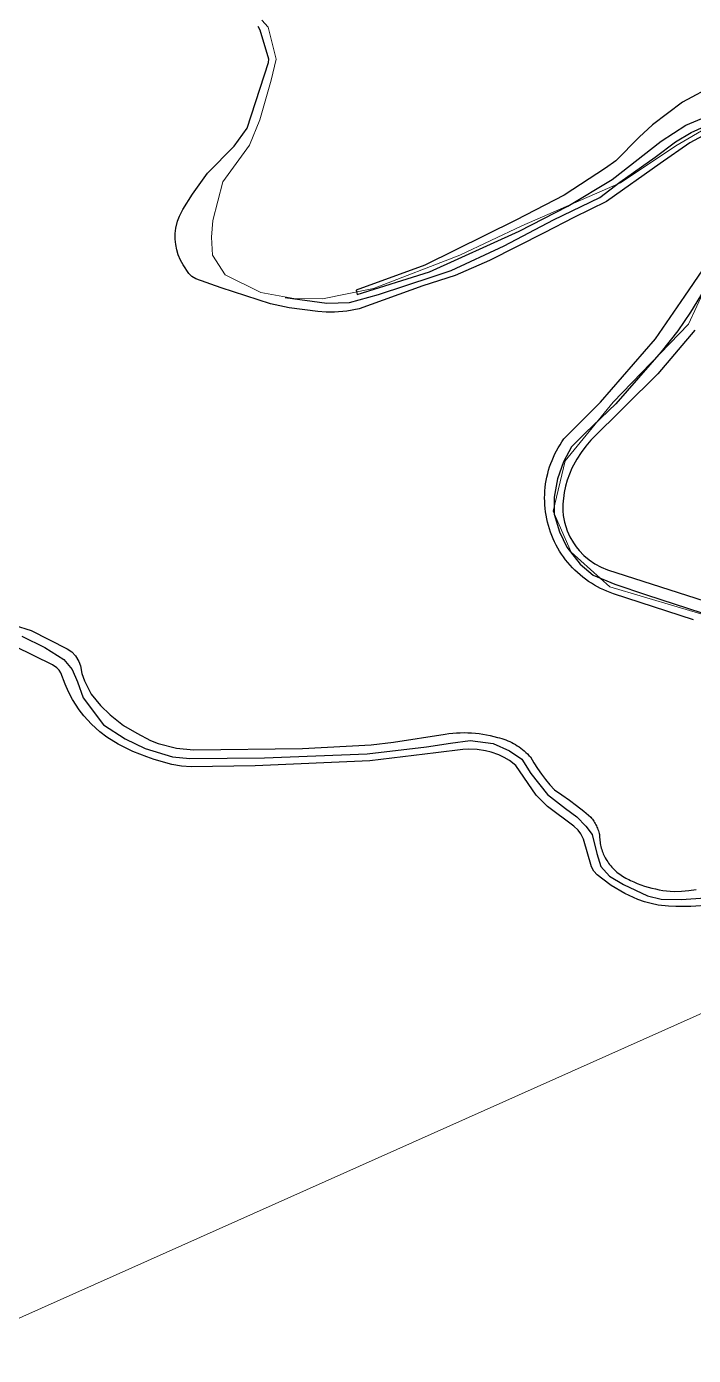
# Model space of a CAD drawing. Header units: millimetres. Extents: x 617751 to 636088, y 68402 to 77988.
# Drawn here: x 627223 to 627634, y 73541 to 74360 of the extents above; entities that cross this region are included whole.
import ezdxf

# ---------------------------------------------------------------- set-up
doc = ezdxf.new("R2010")
doc.units = ezdxf.units.MM
doc.header["$LTSCALE"] = 3
doc.header["$MEASUREMENT"] = 0
for name, color, linetype in [('ALINHAMENTO PREDIAL', 120, 'Continuous'), ('BAIRRO', 30, 'Continuous'), ('NOME LOGRADOURO', 252, 'Continuous')]:
    doc.layers.add(name, color=color, linetype=linetype)

msp = doc.modelspace()

# ---------------------------------------------------------------- linework, layer by layer
at = {"layer": 'ALINHAMENTO PREDIAL'}
for points in [[(627645.47, 74295.54), (627632.15, 74288.22), (627613.88, 74275.59), (627580.7, 74252.06), (627560.6, 74242.18), (627542.32, 74232.7), (627508.66, 74215.67), (627487.32, 74206.46), (627467.5, 74200.19), (627428.16, 74185.91), (627420.58, 74184.5), (627412.9, 74183.85), (627407.76, 74183.85), (627402.64, 74184.19), (627385, 74186.51), (627373.47, 74189.08), (627343.02, 74198.87), (627327.44, 74204.34), (627324.93, 74205.94), (627323.13, 74207.75), (627319.56, 74213.08), (627317.95, 74216.03), (627316.66, 74219.12), (627315.68, 74222.33), (627315.04, 74225.63), (627314.74, 74228.97), (627314.77, 74232.33), (627315.16, 74235.66), (627316.19, 74240.01), (627317.35, 74243.16), (627319.38, 74247.15), (627325.48, 74256.63), (627334.74, 74269.67), (627351.17, 74286.2), (627359.13, 74297.39), (627372.26, 74337.85), (627372.47, 74339.91), (627367.18, 74357.81), (627365.99, 74360.07)], [(627645.47, 74295.54), (627632.15, 74288.22), (627613.88, 74275.59), (627580.7, 74252.06), (627560.6, 74242.18), (627542.32, 74232.7), (627508.66, 74215.67), (627487.32, 74206.46), (627467.5, 74200.19), (627428.16, 74185.91), (627420.58, 74184.5), (627412.9, 74183.85), (627407.76, 74183.85), (627402.64, 74184.19), (627385, 74186.51), (627373.47, 74189.08), (627343.02, 74198.87), (627327.44, 74204.34), (627324.93, 74205.94), (627323.13, 74207.75), (627319.56, 74213.08), (627317.95, 74216.03), (627316.66, 74219.12), (627315.68, 74222.33), (627315.04, 74225.63), (627314.74, 74228.97), (627314.77, 74232.33), (627315.16, 74235.66), (627316.19, 74240.01), (627317.35, 74243.16), (627319.38, 74247.15), (627325.48, 74256.63), (627334.74, 74269.67), (627351.17, 74286.2), (627359.13, 74297.39), (627372.26, 74337.85), (627372.47, 74339.91), (627367.18, 74357.81), (627365.99, 74360.07)], [(627645.47, 74295.54), (627632.15, 74288.22), (627613.88, 74275.59), (627580.7, 74252.06), (627560.6, 74242.18), (627542.32, 74232.7), (627508.66, 74215.67), (627487.32, 74206.46), (627467.5, 74200.19), (627428.16, 74185.91), (627420.58, 74184.5), (627412.9, 74183.85), (627407.76, 74183.85), (627402.64, 74184.19), (627385, 74186.51), (627373.47, 74189.08), (627343.02, 74198.87), (627327.44, 74204.34), (627324.93, 74205.94), (627323.13, 74207.75), (627319.56, 74213.08), (627317.95, 74216.03), (627316.66, 74219.12), (627315.68, 74222.33), (627315.04, 74225.63), (627314.74, 74228.97), (627314.77, 74232.33), (627315.16, 74235.66), (627316.19, 74240.01), (627317.35, 74243.16), (627319.38, 74247.15), (627325.48, 74256.63), (627334.74, 74269.67), (627351.17, 74286.2), (627359.13, 74297.39), (627372.26, 74337.85), (627372.47, 74339.91), (627367.18, 74357.81), (627365.99, 74360.07)], [(627645.47, 74295.54), (627632.15, 74288.22), (627613.88, 74275.59), (627580.7, 74252.06), (627560.6, 74242.18), (627542.32, 74232.7), (627508.66, 74215.67), (627487.32, 74206.46), (627467.5, 74200.19), (627428.16, 74185.91), (627420.58, 74184.5), (627412.9, 74183.85), (627407.76, 74183.85), (627402.64, 74184.19), (627385, 74186.51), (627373.47, 74189.08), (627343.02, 74198.87), (627327.44, 74204.34), (627324.93, 74205.94), (627323.13, 74207.75), (627319.56, 74213.08), (627317.95, 74216.03), (627316.66, 74219.12), (627315.68, 74222.33), (627315.04, 74225.63), (627314.74, 74228.97), (627314.77, 74232.33), (627315.16, 74235.66), (627316.19, 74240.01), (627317.35, 74243.16), (627319.38, 74247.15), (627325.48, 74256.63), (627334.74, 74269.67), (627351.17, 74286.2), (627359.13, 74297.39), (627372.26, 74337.85), (627372.47, 74339.91), (627367.18, 74357.81), (627365.99, 74360.07)], [(627645.47, 74295.54), (627632.15, 74288.22), (627613.88, 74275.59), (627580.7, 74252.06), (627560.6, 74242.18), (627542.32, 74232.7), (627508.66, 74215.67), (627487.32, 74206.46), (627467.5, 74200.19), (627428.16, 74185.91), (627420.58, 74184.5), (627412.9, 74183.85), (627407.76, 74183.85), (627402.64, 74184.19), (627385, 74186.51), (627373.47, 74189.08), (627343.02, 74198.87), (627327.44, 74204.34), (627324.93, 74205.94), (627323.13, 74207.75), (627319.56, 74213.08), (627317.95, 74216.03), (627316.66, 74219.12), (627315.68, 74222.33), (627315.04, 74225.63), (627314.74, 74228.97), (627314.77, 74232.33), (627315.16, 74235.66), (627316.19, 74240.01), (627317.35, 74243.16), (627319.38, 74247.15), (627325.48, 74256.63), (627334.74, 74269.67), (627351.17, 74286.2), (627359.13, 74297.39), (627372.26, 74337.85), (627372.47, 74339.91), (627367.18, 74357.81), (627365.99, 74360.07)], [(627645.47, 74295.54), (627632.15, 74288.22), (627613.88, 74275.59), (627580.7, 74252.06), (627560.6, 74242.18), (627542.32, 74232.7), (627508.66, 74215.67), (627487.32, 74206.46), (627467.5, 74200.19), (627428.16, 74185.91), (627420.58, 74184.5), (627412.9, 74183.85), (627407.76, 74183.85), (627402.64, 74184.19), (627385, 74186.51), (627373.47, 74189.08), (627343.02, 74198.87), (627327.44, 74204.34), (627324.93, 74205.94), (627323.13, 74207.75), (627319.56, 74213.08), (627317.95, 74216.03), (627316.66, 74219.12), (627315.68, 74222.33), (627315.04, 74225.63), (627314.74, 74228.97), (627314.77, 74232.33), (627315.16, 74235.66), (627316.19, 74240.01), (627317.35, 74243.16), (627319.38, 74247.15), (627325.48, 74256.63), (627334.74, 74269.67), (627351.17, 74286.2), (627359.13, 74297.39), (627372.26, 74337.85), (627372.47, 74339.91), (627367.18, 74357.81), (627365.99, 74360.07)], [(627647.59, 74324.1), (627627.68, 74313.32), (627609.19, 74299.35), (627600.89, 74291.69), (627586.58, 74277.18), (627580.14, 74272.62), (627554.64, 74256.09), (627524.81, 74240.69), (627468.72, 74212.93), (627426.27, 74197.42), (627426.87, 74194.86), (627471.54, 74208.69), (627526.9, 74233.81), (627556.85, 74249.21), (627584.24, 74265.73), (627614.45, 74289.36), (627629.75, 74299.08), (627648.02, 74306.86)], [(627647.59, 74324.1), (627627.68, 74313.32), (627609.19, 74299.35), (627600.89, 74291.69), (627586.58, 74277.18), (627580.14, 74272.62), (627554.64, 74256.09), (627524.81, 74240.69), (627468.72, 74212.93), (627426.27, 74197.42), (627426.87, 74194.86), (627471.54, 74208.69), (627526.9, 74233.81), (627556.85, 74249.21), (627584.24, 74265.73), (627614.45, 74289.36), (627629.75, 74299.08), (627648.02, 74306.86)], [(627647.59, 74324.1), (627627.68, 74313.32), (627609.19, 74299.35), (627600.89, 74291.69), (627586.58, 74277.18), (627580.14, 74272.62), (627554.64, 74256.09), (627524.81, 74240.69), (627468.72, 74212.93), (627426.27, 74197.42), (627426.87, 74194.86), (627471.54, 74208.69), (627526.9, 74233.81), (627556.85, 74249.21), (627584.24, 74265.73), (627614.45, 74289.36), (627629.75, 74299.08), (627648.02, 74306.86)], [(627647.59, 74324.1), (627627.68, 74313.32), (627609.19, 74299.35), (627600.89, 74291.69), (627586.58, 74277.18), (627580.14, 74272.62), (627554.64, 74256.09), (627524.81, 74240.69), (627468.72, 74212.93), (627426.27, 74197.42), (627426.87, 74194.86), (627471.54, 74208.69), (627526.9, 74233.81), (627556.85, 74249.21), (627584.24, 74265.73), (627614.45, 74289.36), (627629.75, 74299.08), (627648.02, 74306.86)], [(627647.59, 74324.1), (627627.68, 74313.32), (627609.19, 74299.35), (627600.89, 74291.69), (627586.58, 74277.18), (627580.14, 74272.62), (627554.64, 74256.09), (627524.81, 74240.69), (627468.72, 74212.93), (627426.27, 74197.42), (627426.87, 74194.86), (627471.54, 74208.69), (627526.9, 74233.81), (627556.85, 74249.21), (627584.24, 74265.73), (627614.45, 74289.36), (627629.75, 74299.08), (627648.02, 74306.86)], [(627647.59, 74324.1), (627627.68, 74313.32), (627609.19, 74299.35), (627600.89, 74291.69), (627586.58, 74277.18), (627580.14, 74272.62), (627554.64, 74256.09), (627524.81, 74240.69), (627468.72, 74212.93), (627426.27, 74197.42), (627426.87, 74194.86), (627471.54, 74208.69), (627526.9, 74233.81), (627556.85, 74249.21), (627584.24, 74265.73), (627614.45, 74289.36), (627629.75, 74299.08), (627648.02, 74306.86)], [(627647.59, 74324.1), (627627.68, 74313.32), (627609.19, 74299.35), (627600.89, 74291.69), (627586.58, 74277.18), (627580.14, 74272.62), (627554.64, 74256.09), (627524.81, 74240.69), (627468.72, 74212.93), (627426.27, 74197.42), (627426.87, 74194.86), (627471.54, 74208.69), (627526.9, 74233.81), (627556.85, 74249.21), (627584.24, 74265.73), (627614.45, 74289.36), (627629.75, 74299.08), (627648.02, 74306.86)], [(627647.59, 74324.1), (627627.68, 74313.32), (627609.19, 74299.35), (627600.89, 74291.69), (627586.58, 74277.18), (627580.14, 74272.62), (627554.64, 74256.09), (627524.81, 74240.69), (627468.72, 74212.93), (627426.27, 74197.42), (627426.87, 74194.86), (627471.54, 74208.69), (627526.9, 74233.81), (627556.85, 74249.21), (627584.24, 74265.73), (627614.45, 74289.36), (627629.75, 74299.08), (627648.02, 74306.86)], [(627634.36, 73994.1), (627585.03, 74010.23), (627582.99, 74010.95), (627580.98, 74011.73), (627579, 74012.59), (627577.04, 74013.52), (627575.13, 74014.51), (627573.24, 74015.57), (627571.4, 74016.69), (627569.6, 74017.88), (627567.83, 74019.13), (627566.12, 74020.44), (627564.45, 74021.81), (627562.82, 74023.24), (627561.25, 74024.72), (627559.74, 74026.26), (627558.27, 74027.85), (627556.86, 74029.48), (627555.51, 74031.17), (627554.22, 74032.9), (627552.99, 74034.68), (627551.83, 74036.5), (627550.73, 74038.35), (627549.69, 74040.25), (627548.72, 74042.18), (627547.81, 74044.14), (627546.98, 74046.13), (627546.22, 74048.15), (627545.52, 74050.2), (627544.9, 74052.27), (627544.35, 74054.36), (627543.87, 74056.46), (627543.47, 74058.59), (627543.14, 74060.72), (627542.89, 74062.87), (627542.71, 74065.02), (627542.61, 74067.18), (627542.58, 74069.34), (627542.62, 74071.5), (627542.74, 74073.65), (627542.94, 74075.8), (627543.21, 74077.95), (627543.56, 74080.08), (627543.98, 74082.2), (627544.47, 74084.3), (627545.04, 74086.38), (627545.67, 74088.45), (627546.38, 74090.49), (627547.16, 74092.5), (627548.01, 74094.49), (627548.93, 74096.44), (627549.92, 74098.37), (627550.97, 74100.25), (627552.09, 74102.1), (627553.27, 74103.91), (627554.51, 74105.68), (627577.02, 74128.38), (627611, 74167.34), (627629.01, 74193.82), (627648.63, 74222.32)], [(627634.36, 73994.1), (627585.03, 74010.23), (627582.99, 74010.95), (627580.98, 74011.73), (627579, 74012.59), (627577.04, 74013.52), (627575.13, 74014.51), (627573.24, 74015.57), (627571.4, 74016.69), (627569.6, 74017.88), (627567.83, 74019.13), (627566.12, 74020.44), (627564.45, 74021.81), (627562.82, 74023.24), (627561.25, 74024.72), (627559.74, 74026.26), (627558.27, 74027.85), (627556.86, 74029.48), (627555.51, 74031.17), (627554.22, 74032.9), (627552.99, 74034.68), (627551.83, 74036.5), (627550.73, 74038.35), (627549.69, 74040.25), (627548.72, 74042.18), (627547.81, 74044.14), (627546.98, 74046.13), (627546.22, 74048.15), (627545.52, 74050.2), (627544.9, 74052.27), (627544.35, 74054.36), (627543.87, 74056.46), (627543.47, 74058.59), (627543.14, 74060.72), (627542.89, 74062.87), (627542.71, 74065.02), (627542.61, 74067.18), (627542.58, 74069.34), (627542.62, 74071.5), (627542.74, 74073.65), (627542.94, 74075.8), (627543.21, 74077.95), (627543.56, 74080.08), (627543.98, 74082.2), (627544.47, 74084.3), (627545.04, 74086.38), (627545.67, 74088.45), (627546.38, 74090.49), (627547.16, 74092.5), (627548.01, 74094.49), (627548.93, 74096.44), (627549.92, 74098.37), (627550.97, 74100.25), (627552.09, 74102.1), (627553.27, 74103.91), (627554.51, 74105.68), (627577.02, 74128.38), (627611, 74167.34), (627629.01, 74193.82), (627648.63, 74222.32)], [(627634.36, 73994.1), (627585.03, 74010.23), (627582.99, 74010.95), (627580.98, 74011.73), (627579, 74012.59), (627577.04, 74013.52), (627575.13, 74014.51), (627573.24, 74015.57), (627571.4, 74016.69), (627569.6, 74017.88), (627567.83, 74019.13), (627566.12, 74020.44), (627564.45, 74021.81), (627562.82, 74023.24), (627561.25, 74024.72), (627559.74, 74026.26), (627558.27, 74027.85), (627556.86, 74029.48), (627555.51, 74031.17), (627554.22, 74032.9), (627552.99, 74034.68), (627551.83, 74036.5), (627550.73, 74038.35), (627549.69, 74040.25), (627548.72, 74042.18), (627547.81, 74044.14), (627546.98, 74046.13), (627546.22, 74048.15), (627545.52, 74050.2), (627544.9, 74052.27), (627544.35, 74054.36), (627543.87, 74056.46), (627543.47, 74058.59), (627543.14, 74060.72), (627542.89, 74062.87), (627542.71, 74065.02), (627542.61, 74067.18), (627542.58, 74069.34), (627542.62, 74071.5), (627542.74, 74073.65), (627542.94, 74075.8), (627543.21, 74077.95), (627543.56, 74080.08), (627543.98, 74082.2), (627544.47, 74084.3), (627545.04, 74086.38), (627545.67, 74088.45), (627546.38, 74090.49), (627547.16, 74092.5), (627548.01, 74094.49), (627548.93, 74096.44), (627549.92, 74098.37), (627550.97, 74100.25), (627552.09, 74102.1), (627553.27, 74103.91), (627554.51, 74105.68), (627577.02, 74128.38), (627611, 74167.34), (627629.01, 74193.82), (627648.63, 74222.32)], [(627634.36, 73994.1), (627585.03, 74010.23), (627582.99, 74010.95), (627580.98, 74011.73), (627579, 74012.59), (627577.04, 74013.52), (627575.13, 74014.51), (627573.24, 74015.57), (627571.4, 74016.69), (627569.6, 74017.88), (627567.83, 74019.13), (627566.12, 74020.44), (627564.45, 74021.81), (627562.82, 74023.24), (627561.25, 74024.72), (627559.74, 74026.26), (627558.27, 74027.85), (627556.86, 74029.48), (627555.51, 74031.17), (627554.22, 74032.9), (627552.99, 74034.68), (627551.83, 74036.5), (627550.73, 74038.35), (627549.69, 74040.25), (627548.72, 74042.18), (627547.81, 74044.14), (627546.98, 74046.13), (627546.22, 74048.15), (627545.52, 74050.2), (627544.9, 74052.27), (627544.35, 74054.36), (627543.87, 74056.46), (627543.47, 74058.59), (627543.14, 74060.72), (627542.89, 74062.87), (627542.71, 74065.02), (627542.61, 74067.18), (627542.58, 74069.34), (627542.62, 74071.5), (627542.74, 74073.65), (627542.94, 74075.8), (627543.21, 74077.95), (627543.56, 74080.08), (627543.98, 74082.2), (627544.47, 74084.3), (627545.04, 74086.38), (627545.67, 74088.45), (627546.38, 74090.49), (627547.16, 74092.5), (627548.01, 74094.49), (627548.93, 74096.44), (627549.92, 74098.37), (627550.97, 74100.25), (627552.09, 74102.1), (627553.27, 74103.91), (627554.51, 74105.68), (627577.02, 74128.38), (627611, 74167.34), (627629.01, 74193.82), (627648.63, 74222.32)], [(627634.36, 73994.1), (627585.03, 74010.23), (627582.99, 74010.95), (627580.98, 74011.73), (627579, 74012.59), (627577.04, 74013.52), (627575.13, 74014.51), (627573.24, 74015.57), (627571.4, 74016.69), (627569.6, 74017.88), (627567.83, 74019.13), (627566.12, 74020.44), (627564.45, 74021.81), (627562.82, 74023.24), (627561.25, 74024.72), (627559.74, 74026.26), (627558.27, 74027.85), (627556.86, 74029.48), (627555.51, 74031.17), (627554.22, 74032.9), (627552.99, 74034.68), (627551.83, 74036.5), (627550.73, 74038.35), (627549.69, 74040.25), (627548.72, 74042.18), (627547.81, 74044.14), (627546.98, 74046.13), (627546.22, 74048.15), (627545.52, 74050.2), (627544.9, 74052.27), (627544.35, 74054.36), (627543.87, 74056.46), (627543.47, 74058.59), (627543.14, 74060.72), (627542.89, 74062.87), (627542.71, 74065.02), (627542.61, 74067.18), (627542.58, 74069.34), (627542.62, 74071.5), (627542.74, 74073.65), (627542.94, 74075.8), (627543.21, 74077.95), (627543.56, 74080.08), (627543.98, 74082.2), (627544.47, 74084.3), (627545.04, 74086.38), (627545.67, 74088.45), (627546.38, 74090.49), (627547.16, 74092.5), (627548.01, 74094.49), (627548.93, 74096.44), (627549.92, 74098.37), (627550.97, 74100.25), (627552.09, 74102.1), (627553.27, 74103.91), (627554.51, 74105.68), (627577.02, 74128.38), (627611, 74167.34), (627629.01, 74193.82), (627648.63, 74222.32)], [(627634.36, 73994.1), (627585.03, 74010.23), (627582.99, 74010.95), (627580.98, 74011.73), (627579, 74012.59), (627577.04, 74013.52), (627575.13, 74014.51), (627573.24, 74015.57), (627571.4, 74016.69), (627569.6, 74017.88), (627567.83, 74019.13), (627566.12, 74020.44), (627564.45, 74021.81), (627562.82, 74023.24), (627561.25, 74024.72), (627559.74, 74026.26), (627558.27, 74027.85), (627556.86, 74029.48), (627555.51, 74031.17), (627554.22, 74032.9), (627552.99, 74034.68), (627551.83, 74036.5), (627550.73, 74038.35), (627549.69, 74040.25), (627548.72, 74042.18), (627547.81, 74044.14), (627546.98, 74046.13), (627546.22, 74048.15), (627545.52, 74050.2), (627544.9, 74052.27), (627544.35, 74054.36), (627543.87, 74056.46), (627543.47, 74058.59), (627543.14, 74060.72), (627542.89, 74062.87), (627542.71, 74065.02), (627542.61, 74067.18), (627542.58, 74069.34), (627542.62, 74071.5), (627542.74, 74073.65), (627542.94, 74075.8), (627543.21, 74077.95), (627543.56, 74080.08), (627543.98, 74082.2), (627544.47, 74084.3), (627545.04, 74086.38), (627545.67, 74088.45), (627546.38, 74090.49), (627547.16, 74092.5), (627548.01, 74094.49), (627548.93, 74096.44), (627549.92, 74098.37), (627550.97, 74100.25), (627552.09, 74102.1), (627553.27, 74103.91), (627554.51, 74105.68), (627577.02, 74128.38), (627611, 74167.34), (627629.01, 74193.82), (627648.63, 74222.32)], [(627635.23, 74172.76), (627612.33, 74145.88), (627571.09, 74104.9), (627567.94, 74101.21), (627565.04, 74097.31), (627562.41, 74093.23), (627559.41, 74087.64), (627557.85, 74084.04), (627556.54, 74080.34), (627555.46, 74076.57), (627554.64, 74072.73), (627553.8, 74065.5), (627553.83, 74061.31), (627554.1, 74058.53), (627554.85, 74054.4), (627555.58, 74051.71), (627556.5, 74049.07), (627558.22, 74045.24), (627560.36, 74041.54), (627562.01, 74039.19), (627563.81, 74036.95), (627566.8, 74033.84), (627570.09, 74031.05), (627573.64, 74028.61), (627577.43, 74026.55), (627581.41, 74024.89), (627690.32, 73989.94)], [(627635.23, 74172.76), (627612.33, 74145.88), (627571.09, 74104.9), (627567.94, 74101.21), (627565.04, 74097.31), (627562.41, 74093.23), (627559.41, 74087.64), (627557.85, 74084.04), (627556.54, 74080.34), (627555.46, 74076.57), (627554.64, 74072.73), (627553.8, 74065.5), (627553.83, 74061.31), (627554.1, 74058.53), (627554.85, 74054.4), (627555.58, 74051.71), (627556.5, 74049.07), (627558.22, 74045.24), (627560.36, 74041.54), (627562.01, 74039.19), (627563.81, 74036.95), (627566.8, 74033.84), (627570.09, 74031.05), (627573.64, 74028.61), (627577.43, 74026.55), (627581.41, 74024.89), (627690.32, 73989.94)], [(627635.23, 74172.76), (627612.33, 74145.88), (627571.09, 74104.9), (627567.94, 74101.21), (627565.04, 74097.31), (627562.41, 74093.23), (627559.41, 74087.64), (627557.85, 74084.04), (627556.54, 74080.34), (627555.46, 74076.57), (627554.64, 74072.73), (627553.8, 74065.5), (627553.83, 74061.31), (627554.1, 74058.53), (627554.85, 74054.4), (627555.58, 74051.71), (627556.5, 74049.07), (627558.22, 74045.24), (627560.36, 74041.54), (627562.01, 74039.19), (627563.81, 74036.95), (627566.8, 74033.84), (627570.09, 74031.05), (627573.64, 74028.61), (627577.43, 74026.55), (627581.41, 74024.89), (627690.32, 73989.94)], [(627635.23, 74172.76), (627612.33, 74145.88), (627571.09, 74104.9), (627567.94, 74101.21), (627565.04, 74097.31), (627562.41, 74093.23), (627559.41, 74087.64), (627557.85, 74084.04), (627556.54, 74080.34), (627555.46, 74076.57), (627554.64, 74072.73), (627553.8, 74065.5), (627553.83, 74061.31), (627554.1, 74058.53), (627554.85, 74054.4), (627555.58, 74051.71), (627556.5, 74049.07), (627558.22, 74045.24), (627560.36, 74041.54), (627562.01, 74039.19), (627563.81, 74036.95), (627566.8, 74033.84), (627570.09, 74031.05), (627573.64, 74028.61), (627577.43, 74026.55), (627581.41, 74024.89), (627690.32, 73989.94)], [(627635.23, 74172.76), (627612.33, 74145.88), (627571.09, 74104.9), (627567.94, 74101.21), (627565.04, 74097.31), (627562.41, 74093.23), (627559.41, 74087.64), (627557.85, 74084.04), (627556.54, 74080.34), (627555.46, 74076.57), (627554.64, 74072.73), (627553.8, 74065.5), (627553.83, 74061.31), (627554.1, 74058.53), (627554.85, 74054.4), (627555.58, 74051.71), (627556.5, 74049.07), (627558.22, 74045.24), (627560.36, 74041.54), (627562.01, 74039.19), (627563.81, 74036.95), (627566.8, 74033.84), (627570.09, 74031.05), (627573.64, 74028.61), (627577.43, 74026.55), (627581.41, 74024.89), (627690.32, 73989.94)], [(627635.23, 74172.76), (627612.33, 74145.88), (627571.09, 74104.9), (627567.94, 74101.21), (627565.04, 74097.31), (627562.41, 74093.23), (627559.41, 74087.64), (627557.85, 74084.04), (627556.54, 74080.34), (627555.46, 74076.57), (627554.64, 74072.73), (627553.8, 74065.5), (627553.83, 74061.31), (627554.1, 74058.53), (627554.85, 74054.4), (627555.58, 74051.71), (627556.5, 74049.07), (627558.22, 74045.24), (627560.36, 74041.54), (627562.01, 74039.19), (627563.81, 74036.95), (627566.8, 74033.84), (627570.09, 74031.05), (627573.64, 74028.61), (627577.43, 74026.55), (627581.41, 74024.89), (627690.32, 73989.94)], [(627635.23, 74172.76), (627612.33, 74145.88), (627571.09, 74104.9), (627567.94, 74101.21), (627565.04, 74097.31), (627562.41, 74093.23), (627559.41, 74087.64), (627557.85, 74084.04), (627556.54, 74080.34), (627555.46, 74076.57), (627554.64, 74072.73), (627553.8, 74065.5), (627553.83, 74061.31), (627554.1, 74058.53), (627554.85, 74054.4), (627555.58, 74051.71), (627556.5, 74049.07), (627558.22, 74045.24), (627560.36, 74041.54), (627562.01, 74039.19), (627563.81, 74036.95), (627566.8, 74033.84), (627570.09, 74031.05), (627573.64, 74028.61), (627577.43, 74026.55), (627581.41, 74024.89), (627690.32, 73989.94)], [(627635.23, 74172.76), (627612.33, 74145.88), (627571.09, 74104.9), (627567.94, 74101.21), (627565.04, 74097.31), (627562.41, 74093.23), (627559.41, 74087.64), (627557.85, 74084.04), (627556.54, 74080.34), (627555.46, 74076.57), (627554.64, 74072.73), (627553.8, 74065.5), (627553.83, 74061.31), (627554.1, 74058.53), (627554.85, 74054.4), (627555.58, 74051.71), (627556.5, 74049.07), (627558.22, 74045.24), (627560.36, 74041.54), (627562.01, 74039.19), (627563.81, 74036.95), (627566.8, 74033.84), (627570.09, 74031.05), (627573.64, 74028.61), (627577.43, 74026.55), (627581.41, 74024.89), (627690.32, 73989.94)], [(627215.39, 73990.88), (627225.82, 73987.58), (627248.16, 73976.3), (627250.96, 73974.38), (627253.3, 73971.92), (627255.33, 73968.52), (627256.24, 73965.84), (627257.24, 73961.15), (627258.83, 73956.48), (627262.93, 73948.41), (627268.66, 73941.38), (627274.54, 73935.5), (627282.79, 73929.06), (627291.08, 73924.27), (627299.52, 73919.75), (627304.16, 73917.92), (627315.53, 73915.04), (627325.94, 73914.08), (627393.22, 73914.9), (627435.51, 73917.16), (627449.42, 73918.64), (627481.3, 73923.61), (627483.6, 73923.96), (627485.92, 73924.23), (627488.23, 73924.43), (627490.56, 73924.55), (627492.89, 73924.6), (627495.22, 73924.57), (627497.54, 73924.47), (627499.86, 73924.28), (627502.18, 73924.03), (627504.48, 73923.69), (627506.77, 73923.29), (627509.05, 73922.8), (627511.31, 73922.25), (627513.55, 73921.61), (627514.84, 73921.29), (627516.12, 73920.93), (627517.38, 73920.52), (627518.63, 73920.07), (627519.87, 73919.58), (627521.08, 73919.04), (627522.28, 73918.46), (627523.46, 73917.84), (627524.61, 73917.18), (627525.74, 73916.49), (627526.85, 73915.75), (627527.93, 73914.97), (627528.98, 73914.16), (627530.01, 73913.31), (627531, 73912.43), (627531.96, 73911.52), (627532.89, 73910.57), (627533.79, 73909.59), (627535.97, 73906), (627538.26, 73902.49), (627540.67, 73899.06), (627543.2, 73895.71), (627545.84, 73892.45), (627548.58, 73889.28), (627553.26, 73886.21), (627557.85, 73882.99), (627562.33, 73879.64), (627566.72, 73876.16), (627570.99, 73872.55), (627571.52, 73871.92), (627572.02, 73871.28), (627572.5, 73870.62), (627572.95, 73869.94), (627573.39, 73869.25), (627573.79, 73868.54), (627574.18, 73867.82), (627574.54, 73867.09), (627574.88, 73866.35), (627575.19, 73865.59), (627575.47, 73864.83), (627575.73, 73864.05), (627575.96, 73863.27), (627576.17, 73862.48), (627576.34, 73861.69), (627576.49, 73860.88), (627576.51, 73859.94), (627576.56, 73858.99), (627576.64, 73858.05), (627576.75, 73857.11), (627576.89, 73856.18), (627577.06, 73855.25), (627577.27, 73854.32), (627577.5, 73853.41), (627577.77, 73852.5), (627578.06, 73851.6), (627578.39, 73850.71), (627578.74, 73849.84), (627579.13, 73848.97), (627579.54, 73848.12), (627579.98, 73847.29), (627580.45, 73846.46), (627580.95, 73845.66), (627581.47, 73844.87), (627582.02, 73844.1), (627582.68, 73843.24), (627583.37, 73842.4), (627584.08, 73841.59), (627584.83, 73840.79), (627585.59, 73840.03), (627586.39, 73839.29), (627587.2, 73838.58), (627588.04, 73837.89), (627588.91, 73837.23), (627589.79, 73836.61), (627590.7, 73836.01), (627591.62, 73835.44), (627592.57, 73834.91), (627593.53, 73834.4), (627594.5, 73833.93), (627595.5, 73833.49), (627597.61, 73832.51), (627599.75, 73831.6), (627601.93, 73830.77), (627604.13, 73830.01), (627606.35, 73829.32), (627608.6, 73828.71), (627610.87, 73828.18), (627613.15, 73827.72), (627615.45, 73827.34), (627617.76, 73827.04), (627620.08, 73826.82), (627622.41, 73826.68), (627626.99, 73826.89), (627631.57, 73827.25), (627636.13, 73827.77)], [(627215.39, 73990.88), (627225.82, 73987.58), (627248.16, 73976.3), (627250.96, 73974.38), (627253.3, 73971.92), (627255.33, 73968.52), (627256.24, 73965.84), (627257.24, 73961.15), (627258.83, 73956.48), (627262.93, 73948.41), (627268.66, 73941.38), (627274.54, 73935.5), (627282.79, 73929.06), (627291.08, 73924.27), (627299.52, 73919.75), (627304.16, 73917.92), (627315.53, 73915.04), (627325.94, 73914.08), (627393.22, 73914.9), (627435.51, 73917.16), (627449.42, 73918.64), (627481.3, 73923.61), (627483.6, 73923.96), (627485.92, 73924.23), (627488.23, 73924.43), (627490.56, 73924.55), (627492.89, 73924.6), (627495.22, 73924.57), (627497.54, 73924.47), (627499.86, 73924.28), (627502.18, 73924.03), (627504.48, 73923.69), (627506.77, 73923.29), (627509.05, 73922.8), (627511.31, 73922.25), (627513.55, 73921.61), (627514.84, 73921.29), (627516.12, 73920.93), (627517.38, 73920.52), (627518.63, 73920.07), (627519.87, 73919.58), (627521.08, 73919.04), (627522.28, 73918.46), (627523.46, 73917.84), (627524.61, 73917.18), (627525.74, 73916.49), (627526.85, 73915.75), (627527.93, 73914.97), (627528.98, 73914.16), (627530.01, 73913.31), (627531, 73912.43), (627531.96, 73911.52), (627532.89, 73910.57), (627533.79, 73909.59), (627535.97, 73906), (627538.26, 73902.49), (627540.67, 73899.06), (627543.2, 73895.71), (627545.84, 73892.45), (627548.58, 73889.28), (627553.26, 73886.21), (627557.85, 73882.99), (627562.33, 73879.64), (627566.72, 73876.16), (627570.99, 73872.55), (627571.52, 73871.92), (627572.02, 73871.28), (627572.5, 73870.62), (627572.95, 73869.94), (627573.39, 73869.25), (627573.79, 73868.54), (627574.18, 73867.82), (627574.54, 73867.09), (627574.88, 73866.35), (627575.19, 73865.59), (627575.47, 73864.83), (627575.73, 73864.05), (627575.96, 73863.27), (627576.17, 73862.48), (627576.34, 73861.69), (627576.49, 73860.88), (627576.51, 73859.94), (627576.56, 73858.99), (627576.64, 73858.05), (627576.75, 73857.11), (627576.89, 73856.18), (627577.06, 73855.25), (627577.27, 73854.32), (627577.5, 73853.41), (627577.77, 73852.5), (627578.06, 73851.6), (627578.39, 73850.71), (627578.74, 73849.84), (627579.13, 73848.97), (627579.54, 73848.12), (627579.98, 73847.29), (627580.45, 73846.46), (627580.95, 73845.66), (627581.47, 73844.87), (627582.02, 73844.1), (627582.68, 73843.24), (627583.37, 73842.4), (627584.08, 73841.59), (627584.83, 73840.79), (627585.59, 73840.03), (627586.39, 73839.29), (627587.2, 73838.58), (627588.04, 73837.89), (627588.91, 73837.23), (627589.79, 73836.61), (627590.7, 73836.01), (627591.62, 73835.44), (627592.57, 73834.91), (627593.53, 73834.4), (627594.5, 73833.93), (627595.5, 73833.49), (627597.61, 73832.51), (627599.75, 73831.6), (627601.93, 73830.77), (627604.13, 73830.01), (627606.35, 73829.32), (627608.6, 73828.71), (627610.87, 73828.18), (627613.15, 73827.72), (627615.45, 73827.34), (627617.76, 73827.04), (627620.08, 73826.82), (627622.41, 73826.68), (627626.99, 73826.89), (627631.57, 73827.25), (627636.13, 73827.77)], [(627215.39, 73990.88), (627225.82, 73987.58), (627248.16, 73976.3), (627250.96, 73974.38), (627253.3, 73971.92), (627255.33, 73968.52), (627256.24, 73965.84), (627257.24, 73961.15), (627258.83, 73956.48), (627262.93, 73948.41), (627268.66, 73941.38), (627274.54, 73935.5), (627282.79, 73929.06), (627291.08, 73924.27), (627299.52, 73919.75), (627304.16, 73917.92), (627315.53, 73915.04), (627325.94, 73914.08), (627393.22, 73914.9), (627435.51, 73917.16), (627449.42, 73918.64), (627481.3, 73923.61), (627483.6, 73923.96), (627485.92, 73924.23), (627488.23, 73924.43), (627490.56, 73924.55), (627492.89, 73924.6), (627495.22, 73924.57), (627497.54, 73924.47), (627499.86, 73924.28), (627502.18, 73924.03), (627504.48, 73923.69), (627506.77, 73923.29), (627509.05, 73922.8), (627511.31, 73922.25), (627513.55, 73921.61), (627514.84, 73921.29), (627516.12, 73920.93), (627517.38, 73920.52), (627518.63, 73920.07), (627519.87, 73919.58), (627521.08, 73919.04), (627522.28, 73918.46), (627523.46, 73917.84), (627524.61, 73917.18), (627525.74, 73916.49), (627526.85, 73915.75), (627527.93, 73914.97), (627528.98, 73914.16), (627530.01, 73913.31), (627531, 73912.43), (627531.96, 73911.52), (627532.89, 73910.57), (627533.79, 73909.59), (627535.97, 73906), (627538.26, 73902.49), (627540.67, 73899.06), (627543.2, 73895.71), (627545.84, 73892.45), (627548.58, 73889.28), (627553.26, 73886.21), (627557.85, 73882.99), (627562.33, 73879.64), (627566.72, 73876.16), (627570.99, 73872.55), (627571.52, 73871.92), (627572.02, 73871.28), (627572.5, 73870.62), (627572.95, 73869.94), (627573.39, 73869.25), (627573.79, 73868.54), (627574.18, 73867.82), (627574.54, 73867.09), (627574.88, 73866.35), (627575.19, 73865.59), (627575.47, 73864.83), (627575.73, 73864.05), (627575.96, 73863.27), (627576.17, 73862.48), (627576.34, 73861.69), (627576.49, 73860.88), (627576.51, 73859.94), (627576.56, 73858.99), (627576.64, 73858.05), (627576.75, 73857.11), (627576.89, 73856.18), (627577.06, 73855.25), (627577.27, 73854.32), (627577.5, 73853.41), (627577.77, 73852.5), (627578.06, 73851.6), (627578.39, 73850.71), (627578.74, 73849.84), (627579.13, 73848.97), (627579.54, 73848.12), (627579.98, 73847.29), (627580.45, 73846.46), (627580.95, 73845.66), (627581.47, 73844.87), (627582.02, 73844.1), (627582.68, 73843.24), (627583.37, 73842.4), (627584.08, 73841.59), (627584.83, 73840.79), (627585.59, 73840.03), (627586.39, 73839.29), (627587.2, 73838.58), (627588.04, 73837.89), (627588.91, 73837.23), (627589.79, 73836.61), (627590.7, 73836.01), (627591.62, 73835.44), (627592.57, 73834.91), (627593.53, 73834.4), (627594.5, 73833.93), (627595.5, 73833.49), (627597.61, 73832.51), (627599.75, 73831.6), (627601.93, 73830.77), (627604.13, 73830.01), (627606.35, 73829.32), (627608.6, 73828.71), (627610.87, 73828.18), (627613.15, 73827.72), (627615.45, 73827.34), (627617.76, 73827.04), (627620.08, 73826.82), (627622.41, 73826.68), (627626.99, 73826.89), (627631.57, 73827.25), (627636.13, 73827.77)], [(627215.39, 73990.88), (627225.82, 73987.58), (627248.16, 73976.3), (627250.96, 73974.38), (627253.3, 73971.92), (627255.33, 73968.52), (627256.24, 73965.84), (627257.24, 73961.15), (627258.83, 73956.48), (627262.93, 73948.41), (627268.66, 73941.38), (627274.54, 73935.5), (627282.79, 73929.06), (627291.08, 73924.27), (627299.52, 73919.75), (627304.16, 73917.92), (627315.53, 73915.04), (627325.94, 73914.08), (627393.22, 73914.9), (627435.51, 73917.16), (627449.42, 73918.64), (627481.3, 73923.61), (627483.6, 73923.96), (627485.92, 73924.23), (627488.23, 73924.43), (627490.56, 73924.55), (627492.89, 73924.6), (627495.22, 73924.57), (627497.54, 73924.47), (627499.86, 73924.28), (627502.18, 73924.03), (627504.48, 73923.69), (627506.77, 73923.29), (627509.05, 73922.8), (627511.31, 73922.25), (627513.55, 73921.61), (627514.84, 73921.29), (627516.12, 73920.93), (627517.38, 73920.52), (627518.63, 73920.07), (627519.87, 73919.58), (627521.08, 73919.04), (627522.28, 73918.46), (627523.46, 73917.84), (627524.61, 73917.18), (627525.74, 73916.49), (627526.85, 73915.75), (627527.93, 73914.97), (627528.98, 73914.16), (627530.01, 73913.31), (627531, 73912.43), (627531.96, 73911.52), (627532.89, 73910.57), (627533.79, 73909.59), (627535.97, 73906), (627538.26, 73902.49), (627540.67, 73899.06), (627543.2, 73895.71), (627545.84, 73892.45), (627548.58, 73889.28), (627553.26, 73886.21), (627557.85, 73882.99), (627562.33, 73879.64), (627566.72, 73876.16), (627570.99, 73872.55), (627571.52, 73871.92), (627572.02, 73871.28), (627572.5, 73870.62), (627572.95, 73869.94), (627573.39, 73869.25), (627573.79, 73868.54), (627574.18, 73867.82), (627574.54, 73867.09), (627574.88, 73866.35), (627575.19, 73865.59), (627575.47, 73864.83), (627575.73, 73864.05), (627575.96, 73863.27), (627576.17, 73862.48), (627576.34, 73861.69), (627576.49, 73860.88), (627576.51, 73859.94), (627576.56, 73858.99), (627576.64, 73858.05), (627576.75, 73857.11), (627576.89, 73856.18), (627577.06, 73855.25), (627577.27, 73854.32), (627577.5, 73853.41), (627577.77, 73852.5), (627578.06, 73851.6), (627578.39, 73850.71), (627578.74, 73849.84), (627579.13, 73848.97), (627579.54, 73848.12), (627579.98, 73847.29), (627580.45, 73846.46), (627580.95, 73845.66), (627581.47, 73844.87), (627582.02, 73844.1), (627582.68, 73843.24), (627583.37, 73842.4), (627584.08, 73841.59), (627584.83, 73840.79), (627585.59, 73840.03), (627586.39, 73839.29), (627587.2, 73838.58), (627588.04, 73837.89), (627588.91, 73837.23), (627589.79, 73836.61), (627590.7, 73836.01), (627591.62, 73835.44), (627592.57, 73834.91), (627593.53, 73834.4), (627594.5, 73833.93), (627595.5, 73833.49), (627597.61, 73832.51), (627599.75, 73831.6), (627601.93, 73830.77), (627604.13, 73830.01), (627606.35, 73829.32), (627608.6, 73828.71), (627610.87, 73828.18), (627613.15, 73827.72), (627615.45, 73827.34), (627617.76, 73827.04), (627620.08, 73826.82), (627622.41, 73826.68), (627626.99, 73826.89), (627631.57, 73827.25), (627636.13, 73827.77)], [(627215.39, 73990.88), (627225.82, 73987.58), (627248.16, 73976.3), (627250.96, 73974.38), (627253.3, 73971.92), (627255.33, 73968.52), (627256.24, 73965.84), (627257.24, 73961.15), (627258.83, 73956.48), (627262.93, 73948.41), (627268.66, 73941.38), (627274.54, 73935.5), (627282.79, 73929.06), (627291.08, 73924.27), (627299.52, 73919.75), (627304.16, 73917.92), (627315.53, 73915.04), (627325.94, 73914.08), (627393.22, 73914.9), (627435.51, 73917.16), (627449.42, 73918.64), (627481.3, 73923.61), (627483.6, 73923.96), (627485.92, 73924.23), (627488.23, 73924.43), (627490.56, 73924.55), (627492.89, 73924.6), (627495.22, 73924.57), (627497.54, 73924.47), (627499.86, 73924.28), (627502.18, 73924.03), (627504.48, 73923.69), (627506.77, 73923.29), (627509.05, 73922.8), (627511.31, 73922.25), (627513.55, 73921.61), (627514.84, 73921.29), (627516.12, 73920.93), (627517.38, 73920.52), (627518.63, 73920.07), (627519.87, 73919.58), (627521.08, 73919.04), (627522.28, 73918.46), (627523.46, 73917.84), (627524.61, 73917.18), (627525.74, 73916.49), (627526.85, 73915.75), (627527.93, 73914.97), (627528.98, 73914.16), (627530.01, 73913.31), (627531, 73912.43), (627531.96, 73911.52), (627532.89, 73910.57), (627533.79, 73909.59), (627535.97, 73906), (627538.26, 73902.49), (627540.67, 73899.06), (627543.2, 73895.71), (627545.84, 73892.45), (627548.58, 73889.28), (627553.26, 73886.21), (627557.85, 73882.99), (627562.33, 73879.64), (627566.72, 73876.16), (627570.99, 73872.55), (627571.52, 73871.92), (627572.02, 73871.28), (627572.5, 73870.62), (627572.95, 73869.94), (627573.39, 73869.25), (627573.79, 73868.54), (627574.18, 73867.82), (627574.54, 73867.09), (627574.88, 73866.35), (627575.19, 73865.59), (627575.47, 73864.83), (627575.73, 73864.05), (627575.96, 73863.27), (627576.17, 73862.48), (627576.34, 73861.69), (627576.49, 73860.88), (627576.51, 73859.94), (627576.56, 73858.99), (627576.64, 73858.05), (627576.75, 73857.11), (627576.89, 73856.18), (627577.06, 73855.25), (627577.27, 73854.32), (627577.5, 73853.41), (627577.77, 73852.5), (627578.06, 73851.6), (627578.39, 73850.71), (627578.74, 73849.84), (627579.13, 73848.97), (627579.54, 73848.12), (627579.98, 73847.29), (627580.45, 73846.46), (627580.95, 73845.66), (627581.47, 73844.87), (627582.02, 73844.1), (627582.68, 73843.24), (627583.37, 73842.4), (627584.08, 73841.59), (627584.83, 73840.79), (627585.59, 73840.03), (627586.39, 73839.29), (627587.2, 73838.58), (627588.04, 73837.89), (627588.91, 73837.23), (627589.79, 73836.61), (627590.7, 73836.01), (627591.62, 73835.44), (627592.57, 73834.91), (627593.53, 73834.4), (627594.5, 73833.93), (627595.5, 73833.49), (627597.61, 73832.51), (627599.75, 73831.6), (627601.93, 73830.77), (627604.13, 73830.01), (627606.35, 73829.32), (627608.6, 73828.71), (627610.87, 73828.18), (627613.15, 73827.72), (627615.45, 73827.34), (627617.76, 73827.04), (627620.08, 73826.82), (627622.41, 73826.68), (627626.99, 73826.89), (627631.57, 73827.25), (627636.13, 73827.77)], [(627215.39, 73990.88), (627225.82, 73987.58), (627248.16, 73976.3), (627250.96, 73974.38), (627253.3, 73971.92), (627255.33, 73968.52), (627256.24, 73965.84), (627257.24, 73961.15), (627258.83, 73956.48), (627262.93, 73948.41), (627268.66, 73941.38), (627274.54, 73935.5), (627282.79, 73929.06), (627291.08, 73924.27), (627299.52, 73919.75), (627304.16, 73917.92), (627315.53, 73915.04), (627325.94, 73914.08), (627393.22, 73914.9), (627435.51, 73917.16), (627449.42, 73918.64), (627481.3, 73923.61), (627483.6, 73923.96), (627485.92, 73924.23), (627488.23, 73924.43), (627490.56, 73924.55), (627492.89, 73924.6), (627495.22, 73924.57), (627497.54, 73924.47), (627499.86, 73924.28), (627502.18, 73924.03), (627504.48, 73923.69), (627506.77, 73923.29), (627509.05, 73922.8), (627511.31, 73922.25), (627513.55, 73921.61), (627514.84, 73921.29), (627516.12, 73920.93), (627517.38, 73920.52), (627518.63, 73920.07), (627519.87, 73919.58), (627521.08, 73919.04), (627522.28, 73918.46), (627523.46, 73917.84), (627524.61, 73917.18), (627525.74, 73916.49), (627526.85, 73915.75), (627527.93, 73914.97), (627528.98, 73914.16), (627530.01, 73913.31), (627531, 73912.43), (627531.96, 73911.52), (627532.89, 73910.57), (627533.79, 73909.59), (627535.97, 73906), (627538.26, 73902.49), (627540.67, 73899.06), (627543.2, 73895.71), (627545.84, 73892.45), (627548.58, 73889.28), (627553.26, 73886.21), (627557.85, 73882.99), (627562.33, 73879.64), (627566.72, 73876.16), (627570.99, 73872.55), (627571.52, 73871.92), (627572.02, 73871.28), (627572.5, 73870.62), (627572.95, 73869.94), (627573.39, 73869.25), (627573.79, 73868.54), (627574.18, 73867.82), (627574.54, 73867.09), (627574.88, 73866.35), (627575.19, 73865.59), (627575.47, 73864.83), (627575.73, 73864.05), (627575.96, 73863.27), (627576.17, 73862.48), (627576.34, 73861.69), (627576.49, 73860.88), (627576.51, 73859.94), (627576.56, 73858.99), (627576.64, 73858.05), (627576.75, 73857.11), (627576.89, 73856.18), (627577.06, 73855.25), (627577.27, 73854.32), (627577.5, 73853.41), (627577.77, 73852.5), (627578.06, 73851.6), (627578.39, 73850.71), (627578.74, 73849.84), (627579.13, 73848.97), (627579.54, 73848.12), (627579.98, 73847.29), (627580.45, 73846.46), (627580.95, 73845.66), (627581.47, 73844.87), (627582.02, 73844.1), (627582.68, 73843.24), (627583.37, 73842.4), (627584.08, 73841.59), (627584.83, 73840.79), (627585.59, 73840.03), (627586.39, 73839.29), (627587.2, 73838.58), (627588.04, 73837.89), (627588.91, 73837.23), (627589.79, 73836.61), (627590.7, 73836.01), (627591.62, 73835.44), (627592.57, 73834.91), (627593.53, 73834.4), (627594.5, 73833.93), (627595.5, 73833.49), (627597.61, 73832.51), (627599.75, 73831.6), (627601.93, 73830.77), (627604.13, 73830.01), (627606.35, 73829.32), (627608.6, 73828.71), (627610.87, 73828.18), (627613.15, 73827.72), (627615.45, 73827.34), (627617.76, 73827.04), (627620.08, 73826.82), (627622.41, 73826.68), (627626.99, 73826.89), (627631.57, 73827.25), (627636.13, 73827.77)], [(627644.95, 73818.22), (627632.8, 73817.32), (627623.59, 73817.32), (627618.99, 73817.54), (627612.53, 73818.28), (627608.28, 73819.15), (627604.1, 73820.32), (627600.02, 73821.78), (627592.14, 73825.44), (627583.71, 73830.38), (627578.38, 73834.14), (627575.03, 73836.84), (627572.97, 73839.2), (627571.45, 73841.94), (627566.58, 73858.83), (627565.01, 73862.1), (627563.22, 73864.54), (627560.55, 73867), (627544.4, 73879.11), (627537.43, 73886.08), (627524.77, 73904.25), (627520.86, 73907.31), (627517.68, 73909.26), (627514.32, 73910.88), (627509.63, 73912.52), (627506.18, 73913.34), (627500.91, 73914.14), (627495.6, 73914.4), (627492.05, 73914.27), (627475.42, 73912.06), (627434.81, 73907.24), (627364.11, 73904.02), (627324.63, 73903.46), (627318.63, 73903.87), (627312.7, 73904.89), (627301.76, 73908.04), (627297.33, 73909.58), (627288.62, 73913.06), (627279.5, 73917.5), (627272.59, 73921.85), (627268.24, 73925.14), (627263.07, 73929.78), (627258.38, 73934.93), (627255.56, 73938.6), (627251.45, 73945.02), (627248.99, 73949.71), (627246.85, 73954.56), (627244.26, 73961.42), (627243.16, 73963.13), (627241.78, 73964.62), (627239.09, 73966.44), (627215.97, 73977.75)], [(627644.95, 73818.22), (627632.8, 73817.32), (627623.59, 73817.32), (627618.99, 73817.54), (627612.53, 73818.28), (627608.28, 73819.15), (627604.1, 73820.32), (627600.02, 73821.78), (627592.14, 73825.44), (627583.71, 73830.38), (627578.38, 73834.14), (627575.03, 73836.84), (627572.97, 73839.2), (627571.45, 73841.94), (627566.58, 73858.83), (627565.01, 73862.1), (627563.22, 73864.54), (627560.55, 73867), (627544.4, 73879.11), (627537.43, 73886.08), (627524.77, 73904.25), (627520.86, 73907.31), (627517.68, 73909.26), (627514.32, 73910.88), (627509.63, 73912.52), (627506.18, 73913.34), (627500.91, 73914.14), (627495.6, 73914.4), (627492.05, 73914.27), (627475.42, 73912.06), (627434.81, 73907.24), (627364.11, 73904.02), (627324.63, 73903.46), (627318.63, 73903.87), (627312.7, 73904.89), (627301.76, 73908.04), (627297.33, 73909.58), (627288.62, 73913.06), (627279.5, 73917.5), (627272.59, 73921.85), (627268.24, 73925.14), (627263.07, 73929.78), (627258.38, 73934.93), (627255.56, 73938.6), (627251.45, 73945.02), (627248.99, 73949.71), (627246.85, 73954.56), (627244.26, 73961.42), (627243.16, 73963.13), (627241.78, 73964.62), (627239.09, 73966.44), (627215.97, 73977.75)], [(627644.95, 73818.22), (627632.8, 73817.32), (627623.59, 73817.32), (627618.99, 73817.54), (627612.53, 73818.28), (627608.28, 73819.15), (627604.1, 73820.32), (627600.02, 73821.78), (627592.14, 73825.44), (627583.71, 73830.38), (627578.38, 73834.14), (627575.03, 73836.84), (627572.97, 73839.2), (627571.45, 73841.94), (627566.58, 73858.83), (627565.01, 73862.1), (627563.22, 73864.54), (627560.55, 73867), (627544.4, 73879.11), (627537.43, 73886.08), (627524.77, 73904.25), (627520.86, 73907.31), (627517.68, 73909.26), (627514.32, 73910.88), (627509.63, 73912.52), (627506.18, 73913.34), (627500.91, 73914.14), (627495.6, 73914.4), (627492.05, 73914.27), (627475.42, 73912.06), (627434.81, 73907.24), (627364.11, 73904.02), (627324.63, 73903.46), (627318.63, 73903.87), (627312.7, 73904.89), (627301.76, 73908.04), (627297.33, 73909.58), (627288.62, 73913.06), (627279.5, 73917.5), (627272.59, 73921.85), (627268.24, 73925.14), (627263.07, 73929.78), (627258.38, 73934.93), (627255.56, 73938.6), (627251.45, 73945.02), (627248.99, 73949.71), (627246.85, 73954.56), (627244.26, 73961.42), (627243.16, 73963.13), (627241.78, 73964.62), (627239.09, 73966.44), (627215.97, 73977.75)], [(627644.95, 73818.22), (627632.8, 73817.32), (627623.59, 73817.32), (627618.99, 73817.54), (627612.53, 73818.28), (627608.28, 73819.15), (627604.1, 73820.32), (627600.02, 73821.78), (627592.14, 73825.44), (627583.71, 73830.38), (627578.38, 73834.14), (627575.03, 73836.84), (627572.97, 73839.2), (627571.45, 73841.94), (627566.58, 73858.83), (627565.01, 73862.1), (627563.22, 73864.54), (627560.55, 73867), (627544.4, 73879.11), (627537.43, 73886.08), (627524.77, 73904.25), (627520.86, 73907.31), (627517.68, 73909.26), (627514.32, 73910.88), (627509.63, 73912.52), (627506.18, 73913.34), (627500.91, 73914.14), (627495.6, 73914.4), (627492.05, 73914.27), (627475.42, 73912.06), (627434.81, 73907.24), (627364.11, 73904.02), (627324.63, 73903.46), (627318.63, 73903.87), (627312.7, 73904.89), (627301.76, 73908.04), (627297.33, 73909.58), (627288.62, 73913.06), (627279.5, 73917.5), (627272.59, 73921.85), (627268.24, 73925.14), (627263.07, 73929.78), (627258.38, 73934.93), (627255.56, 73938.6), (627251.45, 73945.02), (627248.99, 73949.71), (627246.85, 73954.56), (627244.26, 73961.42), (627243.16, 73963.13), (627241.78, 73964.62), (627239.09, 73966.44), (627215.97, 73977.75)], [(627644.95, 73818.22), (627632.8, 73817.32), (627623.59, 73817.32), (627618.99, 73817.54), (627612.53, 73818.28), (627608.28, 73819.15), (627604.1, 73820.32), (627600.02, 73821.78), (627592.14, 73825.44), (627583.71, 73830.38), (627578.38, 73834.14), (627575.03, 73836.84), (627572.97, 73839.2), (627571.45, 73841.94), (627566.58, 73858.83), (627565.01, 73862.1), (627563.22, 73864.54), (627560.55, 73867), (627544.4, 73879.11), (627537.43, 73886.08), (627524.77, 73904.25), (627520.86, 73907.31), (627517.68, 73909.26), (627514.32, 73910.88), (627509.63, 73912.52), (627506.18, 73913.34), (627500.91, 73914.14), (627495.6, 73914.4), (627492.05, 73914.27), (627475.42, 73912.06), (627434.81, 73907.24), (627364.11, 73904.02), (627324.63, 73903.46), (627318.63, 73903.87), (627312.7, 73904.89), (627301.76, 73908.04), (627297.33, 73909.58), (627288.62, 73913.06), (627279.5, 73917.5), (627272.59, 73921.85), (627268.24, 73925.14), (627263.07, 73929.78), (627258.38, 73934.93), (627255.56, 73938.6), (627251.45, 73945.02), (627248.99, 73949.71), (627246.85, 73954.56), (627244.26, 73961.42), (627243.16, 73963.13), (627241.78, 73964.62), (627239.09, 73966.44), (627215.97, 73977.75)], [(627644.95, 73818.22), (627632.8, 73817.32), (627623.59, 73817.32), (627618.99, 73817.54), (627612.53, 73818.28), (627608.28, 73819.15), (627604.1, 73820.32), (627600.02, 73821.78), (627592.14, 73825.44), (627583.71, 73830.38), (627578.38, 73834.14), (627575.03, 73836.84), (627572.97, 73839.2), (627571.45, 73841.94), (627566.58, 73858.83), (627565.01, 73862.1), (627563.22, 73864.54), (627560.55, 73867), (627544.4, 73879.11), (627537.43, 73886.08), (627524.77, 73904.25), (627520.86, 73907.31), (627517.68, 73909.26), (627514.32, 73910.88), (627509.63, 73912.52), (627506.18, 73913.34), (627500.91, 73914.14), (627495.6, 73914.4), (627492.05, 73914.27), (627475.42, 73912.06), (627434.81, 73907.24), (627364.11, 73904.02), (627324.63, 73903.46), (627318.63, 73903.87), (627312.7, 73904.89), (627301.76, 73908.04), (627297.33, 73909.58), (627288.62, 73913.06), (627279.5, 73917.5), (627272.59, 73921.85), (627268.24, 73925.14), (627263.07, 73929.78), (627258.38, 73934.93), (627255.56, 73938.6), (627251.45, 73945.02), (627248.99, 73949.71), (627246.85, 73954.56), (627244.26, 73961.42), (627243.16, 73963.13), (627241.78, 73964.62), (627239.09, 73966.44), (627215.97, 73977.75)], [(627644.95, 73818.22), (627632.8, 73817.32), (627623.59, 73817.32), (627618.99, 73817.54), (627612.53, 73818.28), (627608.28, 73819.15), (627604.1, 73820.32), (627600.02, 73821.78), (627592.14, 73825.44), (627583.71, 73830.38), (627578.38, 73834.14), (627575.03, 73836.84), (627572.97, 73839.2), (627571.45, 73841.94), (627566.58, 73858.83), (627565.01, 73862.1), (627563.22, 73864.54), (627560.55, 73867), (627544.4, 73879.11), (627537.43, 73886.08), (627524.77, 73904.25), (627520.86, 73907.31), (627517.68, 73909.26), (627514.32, 73910.88), (627509.63, 73912.52), (627506.18, 73913.34), (627500.91, 73914.14), (627495.6, 73914.4), (627492.05, 73914.27), (627475.42, 73912.06), (627434.81, 73907.24), (627364.11, 73904.02), (627324.63, 73903.46), (627318.63, 73903.87), (627312.7, 73904.89), (627301.76, 73908.04), (627297.33, 73909.58), (627288.62, 73913.06), (627279.5, 73917.5), (627272.59, 73921.85), (627268.24, 73925.14), (627263.07, 73929.78), (627258.38, 73934.93), (627255.56, 73938.6), (627251.45, 73945.02), (627248.99, 73949.71), (627246.85, 73954.56), (627244.26, 73961.42), (627243.16, 73963.13), (627241.78, 73964.62), (627239.09, 73966.44), (627215.97, 73977.75)], [(627644.95, 73818.22), (627632.8, 73817.32), (627623.59, 73817.32), (627618.99, 73817.54), (627612.53, 73818.28), (627608.28, 73819.15), (627604.1, 73820.32), (627600.02, 73821.78), (627592.14, 73825.44), (627583.71, 73830.38), (627578.38, 73834.14), (627575.03, 73836.84), (627572.97, 73839.2), (627571.45, 73841.94), (627566.58, 73858.83), (627565.01, 73862.1), (627563.22, 73864.54), (627560.55, 73867), (627544.4, 73879.11), (627537.43, 73886.08), (627524.77, 73904.25), (627520.86, 73907.31), (627517.68, 73909.26), (627514.32, 73910.88), (627509.63, 73912.52), (627506.18, 73913.34), (627500.91, 73914.14), (627495.6, 73914.4), (627492.05, 73914.27), (627475.42, 73912.06), (627434.81, 73907.24), (627364.11, 73904.02), (627324.63, 73903.46), (627318.63, 73903.87), (627312.7, 73904.89), (627301.76, 73908.04), (627297.33, 73909.58), (627288.62, 73913.06), (627279.5, 73917.5), (627272.59, 73921.85), (627268.24, 73925.14), (627263.07, 73929.78), (627258.38, 73934.93), (627255.56, 73938.6), (627251.45, 73945.02), (627248.99, 73949.71), (627246.85, 73954.56), (627244.26, 73961.42), (627243.16, 73963.13), (627241.78, 73964.62), (627239.09, 73966.44), (627215.97, 73977.75)]]:
    msp.add_lwpolyline(points, dxfattribs=at)
at = {"layer": 'BAIRRO', "lineweight": 20}
for points in [[(627368.21, 74363.9), (627372.02, 74359.61), (627374.41, 74350.56), (627377.03, 74339.84), (627373.93, 74326.97), (627367.01, 74302.53), (627360.58, 74286.8), (627344.13, 74264.17), (627337.92, 74240.46), (627337.21, 74230.21), (627337.68, 74219.02), (627345.55, 74206.87), (627367.47, 74195.91), (627387.97, 74192.34), (627405.61, 74192.1), (627436.95, 74198.53), (627490.33, 74219.02), (627528.47, 74237.12), (627589.45, 74263.6), (627623.44, 74286.49), (627644.31, 74298.6)], [(627644.31, 74298.6), (627623.44, 74286.49), (627589.45, 74263.6), (627528.47, 74237.12), (627490.33, 74219.02), (627436.95, 74198.53), (627405.61, 74192.1), (627387.97, 74192.34), (627367.47, 74195.91), (627345.55, 74206.87), (627337.68, 74219.02), (627337.21, 74230.21), (627337.92, 74240.46), (627344.13, 74264.17), (627360.58, 74286.8), (627367.01, 74302.53), (627373.93, 74326.97), (627377.03, 74339.84), (627374.41, 74350.56), (627372.02, 74359.61), (627368.21, 74363.9)], [(627646.67, 74209.76), (627631.28, 74176.56), (627584.92, 74128.39), (627555.33, 74092.15), (627547.93, 74061.08), (627559.03, 74035.94), (627582.7, 74014.49), (627645.14, 73996.06)], [(627645.14, 73996.06), (627582.7, 74014.49), (627559.03, 74035.94), (627547.93, 74061.08), (627555.33, 74092.15), (627584.92, 74128.39), (627631.28, 74176.56), (627646.67, 74209.76)], [(627166.65, 73540.57), (627876.39, 73857.18)]]:
    msp.add_lwpolyline(points, dxfattribs=at)
at = {"layer": 'NOME LOGRADOURO'}
for points in [[(627382.57, 74192.98), (627408.23, 74189.32), (627422.22, 74189.8), (627440.05, 74194.72), (627473.76, 74205.78), (627484.99, 74209.57), (627517.61, 74224.72), (627548.04, 74240.78), (627576.62, 74254.59), (627589.06, 74264.08), (627610.77, 74279.44), (627623.35, 74288.86), (627633.05, 74294.71), (627643.51, 74299.46)], [(627382.57, 74192.98), (627408.23, 74189.32), (627422.22, 74189.8), (627440.05, 74194.72), (627473.76, 74205.78), (627484.99, 74209.57), (627517.61, 74224.72), (627548.04, 74240.78), (627576.62, 74254.59), (627589.06, 74264.08), (627610.77, 74279.44), (627623.35, 74288.86), (627633.05, 74294.71), (627643.51, 74299.46)], [(627382.57, 74192.98), (627408.23, 74189.32), (627422.22, 74189.8), (627440.05, 74194.72), (627473.76, 74205.78), (627484.99, 74209.57), (627517.61, 74224.72), (627548.04, 74240.78), (627576.62, 74254.59), (627589.06, 74264.08), (627610.77, 74279.44), (627623.35, 74288.86), (627633.05, 74294.71), (627643.51, 74299.46)], [(627645.47, 74204.98), (627632.54, 74183.91), (627624.75, 74172.43), (627614.49, 74159.41), (627586.47, 74127.28), (627567.89, 74109.39), (627559.07, 74100.78), (627554.14, 74091.66), (627550.44, 74081.17), (627548.49, 74069.79), (627548.49, 74059.23), (627551.77, 74048.42), (627556.18, 74038.88), (627564.49, 74028.53), (627572.49, 74021.76), (627585.94, 74016.2), (627605.33, 74009.53), (627656.55, 73992.91)], [(627645.47, 74204.98), (627632.54, 74183.91), (627624.75, 74172.43), (627614.49, 74159.41), (627586.47, 74127.28), (627567.89, 74109.39), (627559.07, 74100.78), (627554.14, 74091.66), (627550.44, 74081.17), (627548.49, 74069.79), (627548.49, 74059.23), (627551.77, 74048.42), (627556.18, 74038.88), (627564.49, 74028.53), (627572.49, 74021.76), (627585.94, 74016.2), (627605.33, 74009.53), (627656.55, 73992.91)], [(627645.47, 74204.98), (627632.54, 74183.91), (627624.75, 74172.43), (627614.49, 74159.41), (627586.47, 74127.28), (627567.89, 74109.39), (627559.07, 74100.78), (627554.14, 74091.66), (627550.44, 74081.17), (627548.49, 74069.79), (627548.49, 74059.23), (627551.77, 74048.42), (627556.18, 74038.88), (627564.49, 74028.53), (627572.49, 74021.76), (627585.94, 74016.2), (627605.33, 74009.53), (627656.55, 73992.91)], [(627220.14, 73984.05), (627234.39, 73977.14), (627246.08, 73969.77), (627251.16, 73963.62), (627254.5, 73955.85), (627257.96, 73946.03), (627270.51, 73929.48), (627283.8, 73920.68), (627296.31, 73914.91), (627313.05, 73909.72), (627323.72, 73908.67), (627369.84, 73909.1), (627433.2, 73911.56), (627469.71, 73915.93), (627484.49, 73918.12), (627496.74, 73919.78), (627510.94, 73917.93), (627520.82, 73913.3), (627528.6, 73908.14), (627534.02, 73899.49), (627544.39, 73886.43), (627555.49, 73877.86), (627562.4, 73872.61), (627568, 73866.93), (627571.85, 73861.86), (627574.83, 73850.02), (627577.28, 73842.07), (627582.62, 73836.04), (627591.28, 73831.05), (627606.08, 73824.04), (627614.48, 73821.86), (627626.99, 73821.6), (627641.53, 73822.73)], [(627220.14, 73984.05), (627234.39, 73977.14), (627246.08, 73969.77), (627251.16, 73963.62), (627254.5, 73955.85), (627257.96, 73946.03), (627270.51, 73929.48), (627283.8, 73920.68), (627296.31, 73914.91), (627313.05, 73909.72), (627323.72, 73908.67), (627369.84, 73909.1), (627433.2, 73911.56), (627469.71, 73915.93), (627484.49, 73918.12), (627496.74, 73919.78), (627510.94, 73917.93), (627520.82, 73913.3), (627528.6, 73908.14), (627534.02, 73899.49), (627544.39, 73886.43), (627555.49, 73877.86), (627562.4, 73872.61), (627568, 73866.93), (627571.85, 73861.86), (627574.83, 73850.02), (627577.28, 73842.07), (627582.62, 73836.04), (627591.28, 73831.05), (627606.08, 73824.04), (627614.48, 73821.86), (627626.99, 73821.6), (627641.53, 73822.73)], [(627220.14, 73984.05), (627234.39, 73977.14), (627246.08, 73969.77), (627251.16, 73963.62), (627254.5, 73955.85), (627257.96, 73946.03), (627270.51, 73929.48), (627283.8, 73920.68), (627296.31, 73914.91), (627313.05, 73909.72), (627323.72, 73908.67), (627369.84, 73909.1), (627433.2, 73911.56), (627469.71, 73915.93), (627484.49, 73918.12), (627496.74, 73919.78), (627510.94, 73917.93), (627520.82, 73913.3), (627528.6, 73908.14), (627534.02, 73899.49), (627544.39, 73886.43), (627555.49, 73877.86), (627562.4, 73872.61), (627568, 73866.93), (627571.85, 73861.86), (627574.83, 73850.02), (627577.28, 73842.07), (627582.62, 73836.04), (627591.28, 73831.05), (627606.08, 73824.04), (627614.48, 73821.86), (627626.99, 73821.6), (627641.53, 73822.73)], [(627220.14, 73984.05), (627234.39, 73977.14), (627246.08, 73969.77), (627251.16, 73963.62), (627254.5, 73955.85), (627257.96, 73946.03), (627270.51, 73929.48), (627283.8, 73920.68), (627296.31, 73914.91), (627313.05, 73909.72), (627323.72, 73908.67), (627369.84, 73909.1), (627433.2, 73911.56), (627469.71, 73915.93), (627484.49, 73918.12), (627496.74, 73919.78), (627510.94, 73917.93), (627520.82, 73913.3), (627528.6, 73908.14), (627534.02, 73899.49), (627544.39, 73886.43), (627555.49, 73877.86), (627562.4, 73872.61), (627568, 73866.93), (627571.85, 73861.86), (627574.83, 73850.02), (627577.28, 73842.07), (627582.62, 73836.04), (627591.28, 73831.05), (627606.08, 73824.04), (627614.48, 73821.86), (627626.99, 73821.6), (627641.53, 73822.73)]]:
    msp.add_lwpolyline(points, dxfattribs=at)

doc.saveas('drawing.dxf')
